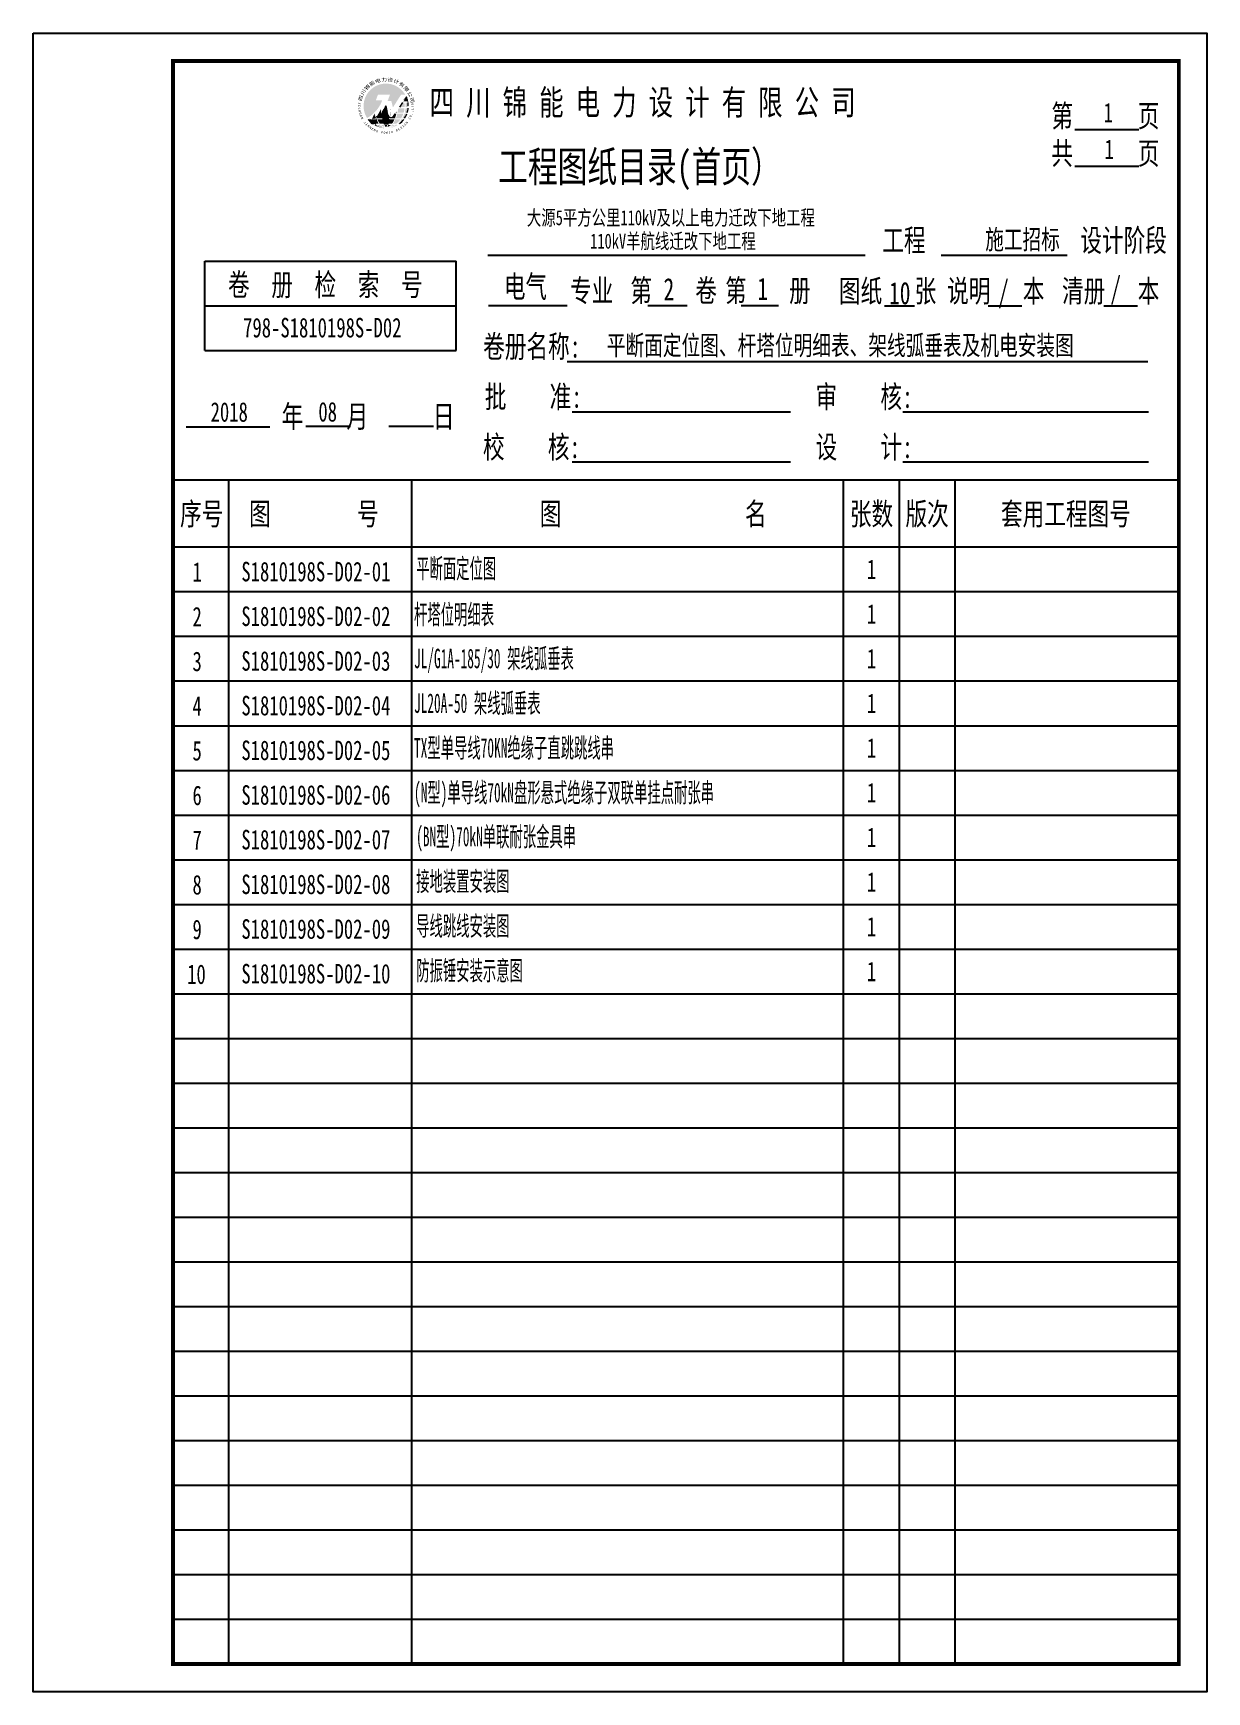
# Model space of a CAD drawing. Extents: x 457 to 4918, y -67 to 391.
# Drawn here: x 457.4 to 667.4, y -3.4 to 293.6 of the extents above; entities that cross this region are included whole.
import ezdxf
from ezdxf.enums import TextEntityAlignment as Align

# ---------------------------------------------------------------- set-up
doc = ezdxf.new("R2010")
doc.units = 0
doc.header["$LTSCALE"] = 40
doc.header["$MEASUREMENT"] = 0
doc.layers.get('0').update_dxf_attribs({"linetype": 'CONTINUOUS'})
doc.layers.add('图框', color=7, linetype='CONTINUOUS')
doc.layers.add('图框_字', color=40, linetype='CONTINUOUS')
doc.styles.add('宋体', font='', dxfattribs={"height": 3.75})
doc.styles.add('宋体-0.71', font='', dxfattribs={"width": 0.71})
doc.styles.add('宋体-0.8', font='', dxfattribs={"width": 0.8})
doc.styles.add('宋体-0.9', font='', dxfattribs={"width": 0.9})
doc.styles.add('宋体－0.71', font='', dxfattribs={"width": 0.71})
doc.styles.get('宋体').set_extended_font_data('宋体')
doc.styles.get('宋体-0.71').set_extended_font_data('SimSun')
doc.styles.get('宋体-0.8').set_extended_font_data('SimSun')
doc.styles.get('宋体-0.9').set_extended_font_data('SimSun')
doc.styles.get('宋体－0.71').set_extended_font_data('SimSun')

# ---------------------------------------------------------------- blocks, each defined once
blk = doc.blocks.new('锦能logo')
h = blk.add_hatch(color=5)
h.set_gradient(color1=(0, 0, 255), color2=(209, 209, 255), rotation=134.99999999999994, one_color=1, tint=0.9100000262260437, name='CURVED')
h.paths.add_polyline_path([(2956.981062167134, 7398.653929549574, 0.1437894166291007), (2957.616142303794, 7396.491219602932, 0.1827803456007146), (2960.321191244089, 7399.67334109557), (2959.18015398389, 7399.67334109557), (2959.553200110414, 7400.673341095568), (2961.705198880404, 7400.673341095568), (2961.291227192975, 7399.563634659838), (2961.944313963222, 7399.563634659838), (2962.22901424623, 7398.383151630135), (2963.6834255885, 7400.673341095568), (2964.433883768072, 7400.673341095568, 0.7651000113716319)])
h = blk.add_hatch(color=256)
edge = h.paths.add_edge_path()
edge.add_ellipse((2960.981062167133, 7398.653929549574), major_axis=(0, 4), ratio=0.2227920946588142, start_angle=112.99399430776069, end_angle=123.3670129692268, ccw=False)
edge.add_arc((2957.627393821145, 7401.120008587621), 4.758928899940781, 290.43028847167915, 302.16282589198244, ccw=False)
edge.add_spline(control_points=[(2959.288581126923, 7396.660427776624), (2959.311716001526, 7396.59007686566), (2959.336077830356, 7396.521201268988), (2959.361581253227, 7396.453929549574)], knot_values=[2.110626972965158, 2.110626972965158, 2.110626972965158, 2.110626972965158, 2.174523381089374, 2.174523381089374, 2.174523381089374, 2.174523381089374], degree=3, periodic=0)
edge.add_line((2959.361581253227, 7396.453929549574), (2960.236789836156, 7396.453929549574))
edge = h.paths.add_edge_path()
edge.add_ellipse((2960.981062167133, 7398.653929549574), major_axis=(0, 4), ratio=0.548638331573045, start_angle=120.9869532087852, end_angle=123.3670129692309, ccw=False)
edge.add_arc((2957.627393821145, 7401.120008587621), 4.75892889994079, 281.33658652327006, 288.02179753906887, ccw=False)
edge.add_line((2958.562867329798, 7396.453929549574), (2959.148248796764, 7396.453929549574))
edge = h.paths.add_edge_path()
edge.add_ellipse((2960.981062167133, 7398.653929549574), major_axis=(0, 4), ratio=0.8862548494234943, start_angle=126.86989764584419, end_angle=143.1301023541536, ccw=False)
edge.add_line((2958.145046648978, 7396.253929549574), (2957.781062167133, 7396.253929549574))
edge.add_arc((2960.981062167133, 7398.653929549574), 3.999999999999808, 216.869897645844, 233.130102354156)
edge.add_line((2958.581062167133, 7395.453929549574), (2958.854050528517, 7395.453929549574))
edge = h.paths.add_edge_path()
edge.add_ellipse((2960.981062167133, 7398.653929549574), major_axis=(0, 4), ratio=0.548638331573045, start_angle=126.869897645843, end_angle=143.1301023541535, ccw=False)
edge.add_line((2959.225419506099, 7396.253929549574), (2958.388133573606, 7396.253929549574))
edge.add_spline(control_points=[(2958.388133573605, 7396.253929549574), (2958.428873015288, 7396.197209226918), (2958.47105159217, 7396.141861338325), (2958.514584378582, 7396.087959601681)], knot_values=[2.251264128307453, 2.251264128307453, 2.251264128307453, 2.251264128307453, 2.308950918631056, 2.308950918631056, 2.308950918631056, 2.308950918631056], degree=3, periodic=0)
edge.add_spline(control_points=[(2958.514584378582, 7396.087959601681), (2958.579933067868, 7396.007045694479), (2958.648333350761, 7395.929390565147), (2958.719497950681, 7395.855243577877)], knot_values=[2.308950918631056, 2.308950918631056, 2.308950918631056, 2.308950918631056, 2.395546711078181, 2.395546711078181, 2.395546711078181, 2.395546711078181], degree=3, periodic=0)
edge.add_spline(control_points=[(2958.719497950681, 7395.855243577877), (2958.784879693385, 7395.787121797535), (2958.852594748059, 7395.721961178952), (2958.922420333952, 7395.659955102126)], knot_values=[2.395546711078181, 2.395546711078181, 2.395546711078181, 2.395546711078181, 2.475105702872351, 2.475105702872351, 2.475105702872351, 2.475105702872351], degree=3, periodic=0)
edge.add_spline(control_points=[(2958.922420333952, 7395.659955102126), (2958.998625351018, 7395.592284003029), (2959.07734416236, 7395.528370189746), (2959.158287177293, 7395.46846503519)], knot_values=[2.475105702872351, 2.475105702872351, 2.475105702872351, 2.475105702872351, 2.5619333928921, 2.5619333928921, 2.5619333928921, 2.5619333928921], degree=3, periodic=0)
edge.add_spline(control_points=[(2959.158287177293, 7395.46846503519), (2959.164869775819, 7395.463593316706), (2959.171467084271, 7395.458748109767), (2959.178078946897, 7395.453929549574)], knot_values=[2.5619333928921, 2.5619333928921, 2.5619333928921, 2.5619333928921, 2.568994555918444, 2.568994555918444, 2.568994555918444, 2.568994555918444], degree=3, periodic=0)
edge.add_line((2959.178078946897, 7395.453929549574), (2959.664330171358, 7395.453929549574))
edge = h.paths.add_edge_path()
edge.add_ellipse((2960.981062167133, 7398.653929549574), major_axis=(0, 4), ratio=0.2227920946588142, start_angle=126.8698976458474, end_angle=143.1301023541531, ccw=False)
edge.add_line((2960.268127464225, 7396.253929549574), (2959.44278636639, 7396.253929549574))
edge.add_spline(control_points=[(2959.44278636639, 7396.253929549574), (2959.566802330377, 7395.968304404979), (2959.711907769087, 7395.717357848514), (2959.885958734283, 7395.492582574107), (2959.901564914547, 7395.473031038098), (2959.917281615523, 7395.453929549574)], knot_values=[2.239461292921109, 2.239461292921109, 2.239461292921109, 2.239461292921109, 2.525164764367402, 2.525164764367402, 2.553069319174481, 2.553069319174481, 2.553069319174481, 2.553069319174481], degree=3, periodic=0)
edge.add_line((2959.917281615523, 7395.453929549574), (2960.446361139952, 7395.453929549574))
edge = h.paths.add_edge_path()
edge.add_ellipse((2960.981062167133, 7398.653929549574), major_axis=(0, 4), ratio=0.8862548494234943, start_angle=148.2116693829467, end_angle=179.9999999999962, ccw=False)
edge.add_line((2959.113607321071, 7395.253929549574), (2958.873931416562, 7395.253929549574))
edge.add_arc((2960.981062167133, 7398.653929549574), 4, 238.2116693829475, 269.9999999999968)
h = blk.add_hatch(color=256)
edge = h.paths.add_edge_path()
edge.add_line((2960.303633320672, 7397.453929549576), (2961.275626788034, 7397.453929549574))
edge.add_line((2961.275626788034, 7397.453929549574), (2961.028117067938, 7398.653859529253))
edge.add_arc((2949.396426195539, 7404.858068765025), 13.18288453989743, 325.8301632773273, 331.9250557706892, ccw=False)
h.paths.add_polyline_path([(2960.656764305257, 7395.45319312562), (2960.470422019384, 7396.254326736809), (2961.491919576964, 7396.254326736809), (2961.312051362964, 7395.45319312562)])
edge = h.paths.add_edge_path()
edge.add_line((2961.554203114296, 7396.67963156367), (2961.523220757679, 7396.454030657793))
edge.add_line((2961.523220757679, 7396.454030657793), (2960.438661576827, 7396.454030657792))
edge.add_line((2960.438661576827, 7396.454030657792), (2960.338518995747, 7397.25691873606))
edge.add_line((2960.338518995747, 7397.25691873606), (2961.331495671739, 7397.253929549575))
edge.add_line((2961.331495671739, 7397.253929549575), (2961.373950294682, 7397.011791336146))
edge.add_arc((2961.870947410163, 7397.066507578737), 0.4999999999999714, 186.2826018710461, 230.6920239323921)
h.paths.add_polyline_path([(2959.288296430605, 7396.660355698461), (2960.160759453479, 7397.090699799897), (2960.137815593471, 7397.262492086918)])
h = blk.add_hatch(color=256)
edge = h.paths.add_edge_path()
edge.add_spline(control_points=[(2964.321339429546, 7398.453929549575), (2964.333550000845, 7398.721104585125), (2964.320737977568, 7398.989764808892), (2964.28360268591, 7399.253929549574)], knot_values=[4.660048990562125, 4.660048990562125, 4.660048990562125, 4.660048990562125, 4.870036013834051, 4.870036013834051, 4.870036013834051, 4.870036013834051], degree=3, periodic=0)
edge.add_line((2964.28360268591, 7399.253929549574), (2963.946340973734, 7399.253929549574))
edge.add_line((2963.946340973734, 7399.253929549574), (2963.407530677874, 7398.453929549575))
edge.add_line((2963.407530677874, 7398.453929549575), (2964.321339429546, 7398.453929549575))
edge = h.paths.add_edge_path()
edge.add_line((2964.935806153789, 7399.253929549574), (2964.485973203536, 7399.253929549574))
edge.add_ellipse((2960.981062167133, 7398.653929549574), major_axis=(0, 4), ratio=0.8862548494234943, start_angle=267.13401601740213, end_angle=278.626926558679, ccw=False)
edge.add_line((2964.521647517566, 7398.453929549575), (2964.976059038221, 7398.453929549575))
edge.add_arc((2960.981062167133, 7398.653929549578), 3.999999999999986, 357.1340160173777, 359.9999999999757)
edge.add_arc((2960.981062167133, 7398.653929549573), 4, 1.13991e-11, 8.626926558690478)
edge = h.paths.add_edge_path()
edge.add_spline(control_points=[(2964.154284994874, 7397.453929549576), (2964.226842945412, 7397.701088076622), (2964.277265516587, 7397.956760359453), (2964.305052440105, 7398.228478990844), (2964.306294910523, 7398.241200859534), (2964.307479708482, 7398.253929549574)], knot_values=[4.392859425485228, 4.392859425485228, 4.392859425485228, 4.392859425485228, 4.597508568944722, 4.597508568944722, 4.607554696123628, 4.607554696123628, 4.607554696123628, 4.607554696123628], degree=3, periodic=0)
edge.add_line((2964.307479708481, 7398.253929549574), (2963.272828103908, 7398.253929549574))
edge.add_line((2963.27282810391, 7398.253929549574), (2963.152534636767, 7398.075323508726))
edge.add_ellipse((2960.981062167133, 7398.653929549574), major_axis=(0, 4), ratio=0.548638331573045, start_angle=252.54239687627899, end_angle=261.6829005567523, ccw=False)
edge.add_line((2963.074532614684, 7397.453929549574), (2964.154284994874, 7397.453929549574))
edge = h.paths.add_edge_path()
edge.add_line((2964.961011915561, 7398.253929549574), (2964.508311932138, 7398.253929549574))
edge.add_ellipse((2960.981062167133, 7398.653929549574), major_axis=(0, 4), ratio=0.8862548494234943, start_angle=252.5423968762787, end_angle=264.2608295227337, ccw=False)
edge.add_line((2964.362795140377, 7397.453929549574), (2964.796818972801, 7397.453929549574))
edge.add_arc((2960.981062167133, 7398.653929549573), 3.999999999999845, 342.5423968762892, 354.2608295227446)
edge = h.paths.add_edge_path()
edge.add_spline(control_points=[(2963.708071417149, 7396.453929549574), (2963.722060495244, 7396.476284119536), (2963.735835845721, 7396.498816594688), (2963.885982688607, 7396.750288058729), (2964.000270169787, 7396.996499318715), (2964.090091903094, 7397.253929549575)], knot_values=[4.097934744531436, 4.097934744531436, 4.097934744531436, 4.097934744531436, 4.119530461088637, 4.119530461088637, 4.337106801878666, 4.337106801878666, 4.337106801878666, 4.337106801878666], degree=3, periodic=0)
edge.add_line((2964.090091903094, 7397.253929549575), (2963.036809336644, 7397.253929549575))
edge.add_ellipse((2960.981062167133, 7398.653929549574), major_axis=(0, 4), ratio=0.548638331573045, start_angle=236.6329870307708, end_angle=249.5126848852783, ccw=False)
edge.add_line((2962.813875537502, 7396.453929549574), (2963.708071417149, 7396.453929549574))
edge = h.paths.add_edge_path()
edge.add_line((2964.728060966172, 7397.253929549575), (2964.301858023566, 7397.253929549575))
edge.add_ellipse((2960.981062167133, 7398.653929549574), major_axis=(0, 4), ratio=0.8862548494234943, start_angle=236.6329870307723, end_angle=249.51268488527768, ccw=False)
edge.add_line((2963.941737067337, 7396.453929549574), (2964.321720784831, 7396.453929549574))
edge.add_arc((2960.981062167133, 7398.653929549574), 3.999999999999916, 326.6329870307686, 339.5126848852755)
edge = h.paths.add_edge_path()
edge.add_spline(control_points=[(2962.784279539617, 7395.453929549574), (2963.0816886685, 7395.670685139674), (2963.349455536195, 7395.941706136047), (2963.573843342575, 7396.253929549574)], knot_values=[3.714253050741602, 3.714253050741602, 3.714253050741602, 3.714253050741602, 4.031885701711837, 4.031885701711837, 4.031885701711837, 4.031885701711837], degree=3, periodic=0)
edge.add_line((2963.573843342575, 7396.253929549574), (2962.736704828167, 7396.253929549574))
edge.add_ellipse((2960.981062167133, 7398.653929549574), major_axis=(0, 4), ratio=0.548638331573045, start_angle=216.8698976458475, end_angle=233.130102354157, ccw=False)
edge.add_line((2962.297794162909, 7395.453929549574), (2962.784279539617, 7395.453929549574))
edge = h.paths.add_edge_path()
edge.add_line((2964.181062167133, 7396.253929549574), (2963.817077685288, 7396.253929549574))
edge.add_ellipse((2960.981062167133, 7398.653929549574), major_axis=(0, 4), ratio=0.8862548494234943, start_angle=216.8698976458474, end_angle=233.1301023541559, ccw=False)
edge.add_line((2963.108073805749, 7395.453929549574), (2963.381062167134, 7395.453929549574))
edge.add_arc((2960.981062167133, 7398.653929549574), 3.999999999999961, 306.8698976458538, 323.1301023541625)
h = blk.add_hatch(color=256)
edge = h.paths.add_edge_path()
edge.add_line((2964.636341288388, 7400.278409326524), (2964.359166231878, 7399.866872934381))
edge.add_ellipse((2960.981062167133, 7398.653929549574), major_axis=(0, 4), ratio=0.8862548494234943, start_angle=281.5369590328168, end_angle=287.6520596271704, ccw=False)
edge.add_line((2964.45445762818, 7399.453929549574), (2964.900245755586, 7399.453929549574))
edge.add_arc((2960.981062167133, 7398.653929549574), 3.999999999999951, 11.53695903281878, 23.96132766610068)
edge = h.paths.add_edge_path()
edge.add_spline(control_points=[(2964.250670857409, 7399.453929549574), (2964.238540475621, 7399.518107791411), (2964.224955721538, 7399.581923909233), (2964.209926932942, 7399.645289493854)], knot_values=[4.923285607825284, 4.923285607825284, 4.923285607825284, 4.923285607825284, 4.974821320729691, 4.974821320729691, 4.974821320729691, 4.974821320729691], degree=3, periodic=0)
edge.add_line((2964.209926932942, 7399.645289493854), (2964.081043547701, 7399.453929549574))
edge.add_line((2964.081043547701, 7399.453929549574), (2964.250670857409, 7399.453929549574))
h = blk.add_hatch(color=256)
edge = h.paths.add_edge_path()
edge.add_ellipse((2960.981062167133, 7398.653929549574), major_axis=(0, 4), ratio=0.548638331573045, start_angle=148.2116693829451, end_angle=156.4349843470533, ccw=False)
edge.add_line((2959.825009467735, 7395.253929549574), (2959.487741293254, 7395.253929549574))
edge.add_spline(control_points=[(2959.487741293254, 7395.253929549574), (2959.497414595796, 7395.248441286056), (2959.50711107926, 7395.243007554984), (2959.705199304247, 7395.133381292929), (2959.901981436066, 7395.049746957019), (2960.103702934556, 7394.987501514934)], knot_values=[2.675861574488249, 2.675861574488249, 2.675861574488249, 2.675861574488249, 2.685596137520379, 2.685596137520379, 2.87426176627722, 2.87426176627722, 2.87426176627722, 2.87426176627722], degree=3, periodic=0)
edge = h.paths.add_edge_path()
edge.add_ellipse((2960.981062167133, 7398.653929549574), major_axis=(0, 4), ratio=0.2227920946588142, start_angle=148.2116693829511, end_angle=159.7350271753392, ccw=False)
edge.add_line((2960.511610093494, 7395.253929549574), (2960.102659638547, 7395.253929549574))
edge.add_spline(control_points=[(2960.102659638531, 7395.253929549589), (2960.271023879841, 7395.093847910067), (2960.447455135382, 7394.981508139252), (2960.639160360004, 7394.912288348518), (2960.655780749933, 7394.90669959402), (2960.672395110727, 7394.901526130303)], knot_values=[2.660182515614395, 2.660182515614395, 2.660182515614395, 2.660182515614395, 2.946025558428636, 2.946025558428636, 2.973172350748401, 2.973172350748401, 2.973172350748401, 2.973172350748401], degree=3, periodic=0)
edge = h.paths.add_edge_path(flags=17)
edge.add_spline(control_points=[(2961.858516553375, 7394.987577166084), (2962.070582387616, 7395.053111472752), (2962.277192669183, 7395.142258694488), (2962.474328626089, 7395.253929549574)], knot_values=[3.408957094167295, 3.408957094167295, 3.408957094167295, 3.408957094167295, 3.607306422438472, 3.607306422438472, 3.607306422438472, 3.607306422438472], degree=3, periodic=0)
edge.add_line((2962.474328626089, 7395.253929549574), (2962.137114866532, 7395.253929549574))
edge.add_ellipse((2960.981062167133, 7398.653929549574), major_axis=(0, 4), ratio=0.548638331573045, start_angle=203.5677259901119, end_angle=211.7883306170561, ccw=False)
edge = h.paths.add_edge_path()
edge.add_line((2963.088192917704, 7395.253929549574), (2962.848517013196, 7395.253929549574))
edge.add_ellipse((2960.981062167133, 7398.653929549574), major_axis=(0, 4), ratio=0.8862548494234943, start_angle=179.9999999999962, end_angle=211.7883306170542, ccw=False)
edge.add_arc((2960.981062167133, 7398.653929549574), 4, 269.9999999999968, 301.7883306170562)
h = blk.add_hatch(color=256)
edge = h.paths.add_edge_path()
edge.add_spline(control_points=[(2962.871261622121, 7397.453929549574), (2962.886847128583, 7397.541483108903), (2962.900749563246, 7397.630106074602), (2962.912924268924, 7397.719561386606)], knot_values=[4.39846764421691, 4.39846764421691, 4.39846764421691, 4.39846764421691, 4.469670888643411, 4.469670888643411, 4.469670888643411, 4.469670888643411], degree=3, periodic=0)
edge.add_line((2962.912924268924, 7397.719561386606), (2962.734017808048, 7397.453929549574))
edge.add_line((2962.734017808048, 7397.453929549574), (2962.871261622121, 7397.453929549574))
edge = h.paths.add_edge_path()
edge.add_spline(control_points=[(2962.600473923594, 7396.453929549574), (2962.640374726167, 7396.559172065085), (2962.677499260145, 7396.668319759509), (2962.757534068245, 7396.932966224926), (2962.797902888273, 7397.091194768968), (2962.832336246277, 7397.253929549575)], knot_values=[4.108645960211934, 4.108645960211934, 4.108645960211934, 4.108645960211934, 4.208607940612338, 4.208607940612338, 4.343707102819545, 4.343707102819545, 4.343707102819545, 4.343707102819545], degree=3, periodic=0)
edge.add_line((2962.832336246277, 7397.253929549575), (2962.599315234084, 7397.253929549575))
edge.add_line((2962.599315234084, 7397.253929549575), (2962.271781169773, 7396.767622488517))
edge.add_arc((2961.870947410164, 7397.066507578737), 0.4999999999999714, 255.2323980017045, 323.2896350481477, ccw=False)
edge.add_ellipse((2960.981062167133, 7398.653929549574), major_axis=(0, 4), ratio=0.2227920946588142, start_angle=236.6329870307735, end_angle=238.820130398395, ccw=False)
edge.add_line((2961.72533449811, 7396.453929549574), (2962.600473923594, 7396.453929549574))
edge = h.paths.add_edge_path()
edge.add_spline(control_points=[(2962.044765516351, 7395.453929549574), (2962.077254990169, 7395.493381026517), (2962.109265684618, 7395.534732932496), (2962.280280676527, 7395.769808874506), (2962.408222392252, 7395.997981287271), (2962.519292112041, 7396.253929549574)], knot_values=[3.730062961207603, 3.730062961207603, 3.730062961207603, 3.730062961207603, 3.787747146551102, 3.787747146551102, 4.043715071269597, 4.043715071269597, 4.043715071269597, 4.043715071269597], degree=3, periodic=0)
edge.add_line((2962.519292112041, 7396.253929549574), (2961.693996870041, 7396.253929549574))
edge.add_ellipse((2960.981062167133, 7398.653929549574), major_axis=(0, 4), ratio=0.2227920946588142, start_angle=216.869897645847, end_angle=233.1301023541516, ccw=False)
edge.add_line((2961.515763194314, 7395.453929549574), (2962.044765516351, 7395.453929549574))
edge = h.paths.add_edge_path()
edge.add_spline(control_points=[(2961.687206736099, 7395.108670120731), (2961.710849277093, 7395.126184182917), (2961.734401723015, 7395.144603203798), (2961.757839030544, 7395.1639211968)], knot_values=[3.526917542540041, 3.526917542540041, 3.526917542540041, 3.526917542540041, 3.566033487143058, 3.566033487143058, 3.566033487143058, 3.566033487143058], degree=3, periodic=0)
edge.add_spline(control_points=[(2961.757839030544, 7395.1639211968), (2961.791066722037, 7395.191308827008), (2961.824062991302, 7395.220503344761), (2961.856756475953, 7395.251487690944)], knot_values=[3.566033487143058, 3.566033487143058, 3.566033487143058, 3.566033487143058, 3.621489197586634, 3.621489197586634, 3.621489197586634, 3.621489197586634], degree=3, periodic=0)
edge.add_spline(control_points=[(2961.856756475953, 7395.251487690944), (2961.857614028328, 7395.252300412498), (2961.858471372382, 7395.25311436548), (2961.859328506827, 7395.253929549591)], knot_values=[3.621489197586634, 3.621489197586634, 3.621489197586634, 3.621489197586634, 3.622943804725669, 3.622943804725669, 3.622943804725669, 3.622943804725669], degree=3, periodic=0)
edge.add_line((2961.859328506811, 7395.253929549574), (2961.450514240773, 7395.253929549574))
edge.add_ellipse((2960.981062167133, 7398.653929549574), major_axis=(0, 4), ratio=0.2227920946588142, start_angle=200.2593301670574, end_angle=211.7883306170499, ccw=False)
edge.add_spline(control_points=[(2961.289646889723, 7394.901389705381), (2961.306832910057, 7394.9067557857), (2961.32402443564, 7394.91257148374), (2961.341222464831, 7394.918837188779)], knot_values=[3.309935535646116, 3.309935535646116, 3.309935535646116, 3.309935535646116, 3.338035074114368, 3.338035074114368, 3.338035074114368, 3.338035074114368], degree=3, periodic=0)
edge.add_spline(control_points=[(2961.341222464831, 7394.918837188779), (2961.358880588583, 7394.925270518653), (2961.376545568579, 7394.932178255442), (2961.399365473754, 7394.941710888665), (2961.404513032477, 7394.943903845129), (2961.409660913406, 7394.946139630558)], knot_values=[3.338035074114368, 3.338035074114368, 3.338035074114368, 3.338035074114368, 3.36688635248987, 3.36688635248987, 3.375288881217743, 3.375288881217743, 3.375288881217743, 3.375288881217743], degree=3, periodic=0)
edge.add_spline(control_points=[(2961.409660913406, 7394.946139630558), (2961.433397456778, 7394.956448691416), (2961.457140850442, 7394.967668326879), (2961.480866759613, 7394.979792719738)], knot_values=[3.375288881217743, 3.375288881217743, 3.375288881217743, 3.375288881217743, 3.4140323934231, 3.4140323934231, 3.4140323934231, 3.4140323934231], degree=3, periodic=0)
edge.add_spline(control_points=[(2961.480866759613, 7394.979792719738), (2961.503459204677, 7394.991337890781), (2961.526035795927, 7395.003703437707), (2961.548575522274, 7395.016884337836)], knot_values=[3.4140323934231, 3.4140323934231, 3.4140323934231, 3.4140323934231, 3.450925001616033, 3.450925001616033, 3.450925001616033, 3.450925001616033], degree=3, periodic=0)
edge.add_spline(control_points=[(2961.548575522274, 7395.016884337836), (2961.572467203149, 7395.030855841071), (2961.596317464107, 7395.04574344226), (2961.620101281948, 7395.061541159631)], knot_values=[3.450925001616033, 3.450925001616033, 3.450925001616033, 3.450925001616033, 3.49003046403729, 3.49003046403729, 3.49003046403729, 3.49003046403729], degree=3, periodic=0)
edge.add_spline(control_points=[(2961.620101281948, 7395.061541159631), (2961.642535885749, 7395.076442700357), (2961.664911371012, 7395.092154027529), (2961.687206736099, 7395.108670120731)], knot_values=[3.49003046403729, 3.49003046403729, 3.49003046403729, 3.49003046403729, 3.526917542540041, 3.526917542540041, 3.526917542540041, 3.526917542540041], degree=3, periodic=0)
h = blk.add_hatch(color=256)
edge = h.paths.add_edge_path()
edge.add_spline(control_points=[(2960.981062167194, 7394.853935159444), (2960.981727004263, 7394.854017897967), (2960.991820073574, 7394.85503193055), (2961.038327152559, 7394.893489684063), (2961.071455213247, 7394.93046201283), (2961.148447622351, 7395.051408580002), (2961.192914586096, 7395.141947061633), (2961.236713616394, 7395.253929549574)], knot_values=[3.169311877621223, 3.169311877621223, 3.169311877621223, 3.169311877621223, 3.323781551669673, 3.323781551669673, 3.478251225718127, 3.478251225718127, 3.660927202167009, 3.660927202167009, 3.660927202167009, 3.660927202167009], degree=3, periodic=0)
edge.add_line((2961.236713616394, 7395.253929549574), (2960.725135237765, 7395.253929549574))
edge.add_spline(control_points=[(2960.725135237765, 7395.253929549574), (2960.779769687456, 7395.113926995359), (2960.836751859494, 7395.007446897527), (2960.9219513646, 7394.892951199977), (2960.953212038973, 7394.867689729759), (2960.977467314246, 7394.854184245434), (2960.980650265171, 7394.853986420347), (2960.981062167138, 7394.853935159435)], knot_values=[2.62227151623049, 2.62227151623049, 2.62227151623049, 2.62227151623049, 2.850686360674083, 2.850686360674083, 3.018171193868113, 3.018171193868113, 3.113873434683093, 3.113873434683093, 3.113873434683093, 3.113873434683093], degree=3, periodic=0)
at = {"color": 7, "lineweight": 0}
for p, q in [((2961.275626788034, 7397.453929549574), (2961.028117067938, 7398.653859529253)), ((2963.946340973734, 7399.253929549574), (2963.407530677874, 7398.453929549575)), ((2964.636341288388, 7400.278409326524), (2964.359166231878, 7399.866872934381)), ((2961.373950294682, 7397.011791336146), (2961.331495671739, 7397.253929549575)), ((2962.599315234084, 7397.253929549575), (2962.271781169773, 7396.767622488517))]:
    blk.add_line(p, q, dxfattribs=at)
for p, q in [((2960.137815593471, 7397.262492086918), (2959.288296430605, 7396.660355698461)), ((2959.288296430605, 7396.660355698461), (2960.160759453479, 7397.090699799897)), ((2960.160759453479, 7397.090699799897), (2960.137815593471, 7397.262492086918)), ((2960.303633320672, 7397.453929549576), (2961.275626788034, 7397.453929549574)), ((2960.338518995747, 7397.25691873606), (2961.331495671739, 7397.253929549575)), ((2960.338518995747, 7397.25691873606), (2960.438661576827, 7396.454030657792)), ((2960.438661576827, 7396.454030657792), (2961.523220757679, 7396.454030657793)), ((2960.470422019384, 7396.254326736809), (2961.491919576964, 7396.254326736809)), ((2960.656764305257, 7395.45319312562), (2960.470422019384, 7396.254326736809)), ((2961.312051362964, 7395.45319312562), (2960.656764305257, 7395.45319312562)), ((2961.491919576964, 7396.254326736809), (2961.312051362964, 7395.45319312562)), ((2961.554203114296, 7396.67963156367), (2961.523220757679, 7396.454030657793))]:
    blk.add_line(p, q)
for centre, radius, start, end in [((2949.396426195539, 7404.858068765025), 13.18288453989743, 325.8301632773273, 331.9250557706892), ((2960.981062167133, 7398.653929549574), 3.999999999999998, 11.53695903280796, 23.96132766610368), ((2960.981062167133, 7398.653929549573), 4, 0, 8.626926558710773), ((2960.981062167133, 7398.653929549574), 4, 216.8698976458544, 233.1301023541664), ((2957.627393821145, 7401.120008587621), 4.758928899940781, 281.3365865232777, 288.0217975390541), ((2961.870947410163, 7397.066507578737), 0.4999999999999714, 186.2826018710461, 230.6920239323921), ((2961.870947410164, 7397.066507578737), 0.4999999999999714, 255.232398001711, 323.2896350481268), ((2960.981062167133, 7398.653929549574), 4, 306.8698976458335, 323.1301023541456), ((2960.981062167133, 7398.653929549574), 4, 326.6329870307663, 339.5126848852572), ((2960.981062167133, 7398.653929549573), 3.999999999999998, 342.5423968762713, 354.2608295227657)]:
    blk.add_arc(centre, radius, start, end, dxfattribs=at)
for start_param, end_param in [(4.913746901175041, 5.020475540637175), (2.214297435588183, 2.498091544796465)]:
    blk.add_ellipse((2960.981062167133, 7398.653929549574), major_axis=(0, 4), ratio=0.8862548494234943, start_param=start_param, end_param=end_param)
blk.add_open_spline([(2958.388133573605, 7396.253929549574), (2958.612520476636, 7395.941522284908), (2958.880565643273, 7395.670749807747), (2959.178078946897, 7395.453929549574)], degree=3)
at = {"width": 1.199999999999999}
for s, height, rotation, style, p in [('川', 0.6, 61.36363636363636, '宋体-0.8', (2956.929735555601, 7400.541327975904)), ('锦', 0.6, 47.72727272727272, '宋体-0.9', (2957.506557434682, 7401.419712636435)), ('能', 0.6, 34.0909090909091, '宋体-0.8', (2958.246008285137, 7402.167906883606)), ('电', 0.6, 20.45454545454546, '宋体-0.8', (2959.165383876877, 7402.687764077343)), ('力', 0.6, 6.818181818181818, '宋体-0.71', (2960.194816752031, 7402.993218109758)), ('设', 0.6, 353.1818181818182, '宋体－0.71', (2961.217755710953, 7403.090085648852)), ('计', 0.6, 339.5454545454545, '宋体-0.8', (2962.26404547188, 7402.92139644756)), ('有', 0.6, 325.9090909090909, '宋体-0.8', (2963.230902280205, 7402.483390558791)), ('限', 0.6, 312.2727272727273, '宋体－0.71', (2964.07805952731, 7401.866034095592)), ('I', 0.4, 268.4131932482936, '宋体-0.8', (2956.006947292615, 7398.817443283114)), ('S', 0.4, 262.9846218197222, '宋体-0.8', (2956.044725810823, 7399.287284823755)), ('C', 0.4, 273.8417646768651, '宋体-0.8', (2956.013787457748, 7398.346134995591)), ('四', 0.6, 75.00000000000001, '宋体-0.8', (2956.620283041136, 7399.489826739384)), ('公', 0.6, 298.6363636363636, '宋体-0.8', (2964.75650162721, 7401.045383321623)), ('司', 0.6, 285, '宋体-0.8', (2965.244470925319, 7400.092294421289)), ('D', 0.4, 92.9846218197223, '宋体-0.8', (2965.952385471478, 7398.887382177773)), ('T', 0.4, 87.55605039115088, '宋体-0.8', (2965.952174378708, 7398.416024303976)), ('H', 0.4, 279.2703361054365, '宋体-0.8', (2956.065184948741, 7397.877587679225)), ('U', 0.4, 284.6989075340079, '宋体-0.8', (2956.16067872108, 7397.416004285682)), ('A', 0.4, 290.1274789625793, '宋体-0.8', (2956.29941217887, 7396.965525299001)), ('N', 0.4, 295.5560503911508, '宋体-0.8', (2956.480140858645, 7396.530191594751)), ('J', 0.4, 306.4131932482936, '宋体-0.8', (2956.960737049911, 7395.720409227881)), ('I', 0.4, 311.8417646768651, '宋体-0.8', (2957.256293529225, 7395.353224455202)), ('G', 0.4, 44.1274789625794, '宋体-0.8', (2964.427694801189, 7395.063765345557)), ('N', 0.4, 49.55605039115081, '宋体-0.8', (2964.751882952747, 7395.405935379516)), ('C', 0.4, 60.41319324829371, '宋体-0.8', (2965.296179874169, 7396.17435000853)), ('O', 0.4, 65.84176467686511, '宋体-0.8', (2965.511406205129, 7396.593701789512)), ('L', 0.4, 82.12747896257942, '宋体-0.8', (2965.907371537007, 7397.946800481983)), ('.', 0.4, 71.2703361054365, '宋体-0.8', (2965.685994555029, 7397.031534175053)), (',', 0.4, 76.698907534008, '宋体-0.8', (2965.818378835732, 7397.483919731822)), ('N', 0.4, 317.2703361054363, '宋体-0.8', (2957.585261836886, 7395.01564758647)), ('N', 0.4, 322.6989075340079, '宋体-0.8', (2957.944691069446, 7394.710706745434)), ('E', 0.4, 328.1274789625793, '宋体-0.8', (2958.331357083612, 7394.441137304956)), ('N', 0.4, 333.5560503911507, '宋体-0.8', (2958.741791417379, 7394.209357350224)), ('G', 0.4, 338.9846218197222, '宋体-0.8', (2959.172312402744, 7394.017445988105)), ('P', 0.4, 349.841764676865, '宋体-0.8', (2960.078021393778, 7393.759741885864)), ('O', 0.4, 355.2703361054365, '宋体-0.8', (2960.545085030854, 7393.696260796764)), ('W', 0.4, 0.6989075340078003, '宋体-0.8', (2961.01605945935, 7393.677250866407)), ('E', 0.4, 6.127478962579287, '宋体-0.8', (2961.486719955995, 7393.702882617207)), ('R', 0.4, 11.5560503911507, '宋体-0.8', (2961.952844613533, 7393.772926127857)), ('D', 0.4, 22.4131932482936, '宋体-0.8', (2962.85483972493, 7394.04334247309)), ('E', 0.4, 27.84176467686501, '宋体-0.8', (2963.282619124345, 7394.241289625599)), ('S', 0.4, 33.2703361054365, '宋体-0.8', (2963.689753153948, 7394.47881893261)), ('I', 0.4, 38.69890753400791, '宋体-0.8', (2964.072589750047, 7394.753799714553))]:
    blk.add_text(s, height=height, rotation=rotation, dxfattribs=dict(at, style=style)).set_placement(p)

msp = doc.modelspace()

# ---------------------------------------------------------------- linework, layer by layer
at = {"color": 3}
for p, q in [((525.1577934522793, 1.561838027597332), (525.1577934522793, 213.5618380275973)), ((482.3850966750542, 89.56183802759733), (662.3850966772516, 89.56183802759733))]:
    msp.add_line(p, q, dxfattribs=at)
at = {"layer": '图框'}
for p, q in [((643.7589966796404, 276.3060452845584), (655.2194657189029, 276.3060452845584)), ((643.7589966796404, 269.755945284558), (655.2194657189029, 269.755945284558)), ((488.0779966750524, 252.722238027598), (533.0779966750524, 252.722238027598)), ((488.0779966750524, 236.722238027598), (488.0779966750524, 252.722238027598)), ((533.0779966750524, 236.722238027598), (533.0779966750524, 252.722238027598)), ((606.2326340084583, 253.7263380275999), (538.7408966796393, 253.7263380275999)), ((642.4033966796378, 253.7263380275999), (619.8647433285878, 253.7263380275999)), ((488.0779966750524, 244.722238027598), (533.077996675056, 244.722238027598)), ((552.9576465945283, 244.7263380275999), (538.834338678611, 244.7263380275999)), ((574.4109162630666, 244.7263380275999), (567.3689267967166, 244.7263380275999)), ((590.7656590257975, 244.7263380275999), (584.0583810218304, 244.7263380275999)), ((615.0668379685876, 244.6540835139658), (609.6956702503003, 244.6540835139658)), ((634.2646494359542, 244.6540835139658), (628.2646494359542, 244.6540835139658)), ((654.986110076934, 244.6540835139658), (648.986110076934, 244.6540835139658)), ((488.0779966750524, 236.722238027598), (533.0779966750524, 236.722238027598)), ((656.8504724178711, 234.7263380275999), (552.9095966796413, 234.7263380275999)), ((592.9224970000141, 225.7263380275999), (553.8012966796377, 225.7263380275999)), ((656.9798230978195, 225.7263380275999), (613.0008966796413, 225.7263380275999)), ((484.7362966772525, 223.07614528456), (499.7362966772489, 223.07614528456)), ((506.148596679639, 223.1896452845594), (514.148596679639, 223.1896452845594)), ((521.0421966772519, 223.1896452845594), (529.0421966772519, 223.1896452845594)), ((592.9224970000141, 216.7263380275999), (553.8012966796377, 216.7263380275999)), ((656.9798230978195, 216.7263380275999), (613.0008966796413, 216.7263380275999)), ((482.3850966750542, 213.5618380275973), (662.3850966772516, 213.5618380275973)), ((492.3850966727041, 1.561838027597332), (492.3850966246428, 213.5618380275973)), ((602.3850966750542, 1.561838027597332), (602.3850966750542, 213.5618380275973)), ((612.3850966750542, 1.561838027597332), (612.3850966750542, 213.5618380275973)), ((622.3850966750542, 1.561838027597332), (622.3850966750542, 213.5618380275973)), ((482.3850966750542, 201.5618380275973), (662.3850966772516, 201.5618380275973)), ((482.3850966750542, 193.5618380275973), (662.3850966772516, 193.5618380275973)), ((482.3850966750542, 185.5618380275973), (662.3850966772516, 185.5618380275973)), ((482.3850966750542, 177.5618380275973), (662.3850966772516, 177.5618380275973)), ((482.3850966750542, 169.5618380275973), (662.3850966772516, 169.5618380275973)), ((482.3850966750542, 161.5618380275973), (662.3850966772516, 161.5618380275973)), ((482.3850966750542, 153.5618380275973), (662.3850966772516, 153.5618380275973)), ((482.3850966750542, 145.5618380275973), (662.3850966772516, 145.5618380275973)), ((482.3850966750542, 137.5618380275973), (662.3850966772516, 137.5618380275973)), ((482.3850966750542, 129.5618380275973), (662.3850966772516, 129.5618380275973)), ((482.3850966750542, 121.5618380275973), (662.3850966772516, 121.5618380275973)), ((482.3850966750542, 113.5618380275973), (662.3850966772516, 113.5618380275973)), ((482.3850966750542, 113.5618380275973), (662.3850966772516, 113.5618380275973)), ((482.3850966750542, 105.5618380275973), (662.3850966772516, 105.5618380275973)), ((482.3850966750542, 97.56183802759733), (662.3850966772516, 97.56183802759733)), ((482.3850966750542, 81.56183802759733), (662.3850966772516, 81.56183802759733)), ((482.3850966750542, 73.56183802759733), (662.3850966772516, 73.56183802759733)), ((482.3850966750542, 65.56183802759733), (662.3850966772516, 65.56183802759733)), ((482.3850966750542, 57.56183802759733), (662.3850966772516, 57.56183802759733)), ((482.3850966750542, 49.56183802759733), (662.3850966772516, 49.56183802759733)), ((482.3850966750542, 41.56183802759733), (662.3850966772516, 41.56183802759733)), ((482.3850966750542, 33.56183802759733), (662.3850966772516, 33.56183802759733)), ((482.3850966750542, 25.56183802759733), (662.3850966772516, 25.56183802759733)), ((482.3850966750542, 17.56183802759733), (662.3850966772516, 17.56183802759733)), ((482.3850966750542, 9.561838027597332), (662.3850966772516, 9.561838027597332))]:
    msp.add_line(p, q, dxfattribs=at)
msp.add_lwpolyline([(457.3850966750542, 293.5618380968717), (667.3850966772516, 293.5618380968717), (667.3850966772516, -3.438161972402668), (457.3850966750542, -3.438161972402668)], close=True, dxfattribs=at)
at = {"layer": '图框', "const_width": 0.7000000000000001}
msp.add_lwpolyline([(662.3850966772516, 1.561838027597332), (482.3850966750542, 1.561838027597332), (482.3850966075552, 288.5618381027543), (662.3850966772516, 288.5618381027543)], close=True, dxfattribs=at)

# ---------------------------------------------------------------- block references
msp.add_blockref('锦能logo', (-2440.478457745237, -7118.123049853251))

# ---------------------------------------------------------------- texts
at = {"color": 3, "style": '宋体'}
for s, height, width, p in [('1', 3.5, 0.7, (648.9359257013712, 277.5798425864978)), ('1', 3.5, 0.7, (649.089142769546, 271.0297425864974)), ('大源5平方公里110kV及以上电力迁改下地工程', 2.7, 0.7, (545.7210077680354, 259.1813564507935)), ('施工招标', 3.5, 0.7, (627.7316264082983, 254.8774075573729)), ('110kV羊航线迁改下地工程 ', 2.7, 0.7, (557.0519160470569, 254.9805470886794)), ('电气', 4, 0.7, (541.6496248490203, 246.194499456964)), ('2', 4, 0.7, (570.1771500956238, 245.7046346945408)), ('1', 4, 0.7, (586.9804959728572, 245.7949041725205)), ('/', 4, 0.7, (630.0420433628715, 245.2787711061919)), ('/', 4, 0.7, (650.12882297334, 245.9278808159052)), ('10', 4, 0.7, (610.5420211262799, 245.0249204071497)), ('798-S1810198S-D02', 3.5, 0.7, (494.950627903745, 239.0837483332525)), ('平断面定位图、杆塔位明细表、架线弧垂表及机电安装图', 3.5, 0.7, (560.0304496136596, 235.9166531439423)), ('2018', 3.5, 0.7, (489.1318412959299, 223.983735259224)), ('08', 3.5, 0.7, (508.4114735839976, 224.0182638432798)), ('平断面定位图', 3.5, 0.5, (525.9189276623965, 195.95900133756)), ('1', 3.5, 0.7, (485.8894003305795, 195.3302068432076)), ('2', 3.5, 0.7, (485.8894002854249, 187.3302068432076)), ('杆塔位明细表', 3.5, 0.5, (525.5334558030027, 187.7353841815438)), ('3', 3.5, 0.7, (485.8894003305795, 179.3302068432076)), ('JL/G1A-185/30 架线弧垂表', 3.5, 0.5, (525.5334558030027, 179.8467544969981)), ('JL20A-50 架线弧垂表', 3.5, 0.5, (525.5334558030027, 171.8467544969981)), ('4', 3.5, 0.7, (485.8894003305795, 171.3302068432076)), ('5', 3.5, 0.7, (485.8894003305795, 163.3302068432076)), ('TX型单导线70KN绝缘子直跳跳线串', 3.5, 0.5, (525.5334558030027, 163.8467544969981)), ('6', 3.5, 0.7, (485.8894003305795, 155.3302068432076)), ('(N型)单导线70kN盘形悬式绝缘子双联单挂点耐张串', 3.5, 0.5, (525.5334558030027, 155.8467544969981)), ('(BN型)70kN单联耐张金具串', 3.5, 0.5, (525.9189276623965, 147.95900133756)), ('7', 3.5, 0.7, (485.8894003360219, 147.3302068432076)), ('8', 3.5, 0.7, (485.8894003360219, 139.3302068432076)), ('接地装置安装图', 3.5, 0.5, (525.9189276623965, 139.95900133756)), ('9', 3.5, 0.7, (485.8894003360219, 131.3302068432076)), ('导线跳线安装图 ', 3.5, 0.5, (525.9189276623965, 131.95900133756)), ('防振锤安装示意图 ', 3.5, 0.5, (525.9189276623965, 123.95900133756)), ('10', 3.5, 0.7, (484.9273270517369, 123.3061709062786))]:
    msp.add_text(s, height=height, dxfattribs=dict(at, width=width)).set_placement(p)
at = {"color": 3, "style": '宋体', "width": 0.7}
for p in [(607.3850966750542, 197.5618380275973), (607.3850966750542, 189.5618380275973), (607.3850966750542, 181.5618380275973), (607.3850966750542, 173.5618380275973), (607.3850966750542, 165.5618380275973), (607.3850966750542, 157.5618380275973), (607.3850966750542, 149.5618380275973), (607.3850966750542, 141.5618380275973), (607.3850966750542, 133.5618380275973), (607.3850966750542, 125.5618380275973)]:
    msp.add_text('1', height=3.5, dxfattribs=at).set_placement(p, align=Align.MIDDLE_CENTER)
for s, p in [('S1810198S-D02-01', (507.9698331849431, 197.1536489283154)), ('S1810198S-D02-02', (507.9698331849431, 189.1536489283154)), ('S1810198S-D02-03', (507.9698331849431, 181.1536489283154)), ('S1810198S-D02-04', (507.9698331849431, 173.1536489283154)), ('S1810198S-D02-05', (507.9698331849431, 165.1536489283154)), ('S1810198S-D02-06', (507.9698331849431, 157.1536489283154)), ('S1810198S-D02-07', (507.9698331849431, 149.1536489283154)), ('S1810198S-D02-08', (507.9698331849431, 141.1536489283154)), ('S1810198S-D02-09', (507.9698331849431, 133.1536489283154)), ('S1810198S-D02-10', (507.9698331849431, 125.1536489283154))]:
    msp.add_text(s, height=3.5, dxfattribs=at).set_placement(p, align=Align.MIDDLE)
at = {"layer": '图框_字'}
for s, height, style, width, p in [('四 川 锦 能 电 力 设 计 有 限 公 司', 4.5, '宋体-0.71', 0.71, (528.3316952705463, 278.9218453566555)), ('第      页', 4, '宋体-0.71', 0.71, (639.578896679639, 276.7525452845603)), ('工程图纸目录(首页）', 5.5, '宋体-0.71', 0.71, (540.5771966772518, 266.9151453566574)), ('共      页', 4, '宋体-0.71', 0.71, (639.578896679639, 270.0524452845584)), ('工程', 4, '宋体-0.71', 0.71, (609.3192340060705, 254.4742347471747)), ('设计阶段', 4, '宋体-0.71', 0.71, (644.7479966796382, 254.4742347471747)), ('卷  册  检  索  号', 4, '宋体-0.71', 0.71, (492.2474715280041, 246.5375143934998)), ('专业', 4, '宋体-0.71', 0.71, (553.4441728841557, 245.4742347471747)), ('第    卷', 4, '宋体-0.71', 0.71, (564.241308567267, 245.4742347471747)), ('第    册', 4, '宋体', 0.7, (581.215961874892, 245.4742347471747)), ('图纸   张', 4, '宋体-0.71', 0.71, (601.5558496450976, 245.4019802335442)), ('说明   本', 4, '宋体-0.71', 0.71, (620.9145166382914, 245.4019802335442)), ('清册   本', 4, '宋体-0.71', 0.71, (641.4724166382912, 245.4019802335442)), ('卷册名称:', 4, '宋体-0.71', 0.71, (537.8966966796397, 235.4742347471747)), ('批    准:', 4, '宋体-0.71', 0.71, (538.1888966796396, 226.4742347471747)), ('审    核:', 4, '宋体-0.71', 0.71, (597.3806966796365, 226.4742347471747)), ('年    月      日', 4, '宋体-0.71', 0.71, (501.8352003164255, 222.9402150544938)), ('校    核:', 4, '宋体-0.71', 0.71, (537.8631966796383, 217.4742347471747)), ('设    计:', 4, '宋体-0.71', 0.71, (597.3806966796365, 217.4742347471747)), ('序号', 4, '宋体-0.71', 0.71, (483.6619741298964, 205.4858452845601)), ('图        号', 4, '宋体-0.71', 0.71, (496.0113363074342, 205.4858452845602)), ('图                 名', 4, '宋体-0.71', 0.71, (548.0289966796372, 205.4858452845601)), ('张数', 4, '宋体-0.71', 0.71, (603.5131474840236, 205.4858452845601)), ('版次', 4, '宋体-0.71', 0.71, (613.4686951933691, 205.4858452845601)), ('套用工程图号', 4, '宋体-0.71', 0.71, (630.5511767961361, 205.4858452845601))]:
    msp.add_text(s, height=height, dxfattribs=dict(at, style=style, width=width)).set_placement(p)

doc.saveas('drawing.dxf')
